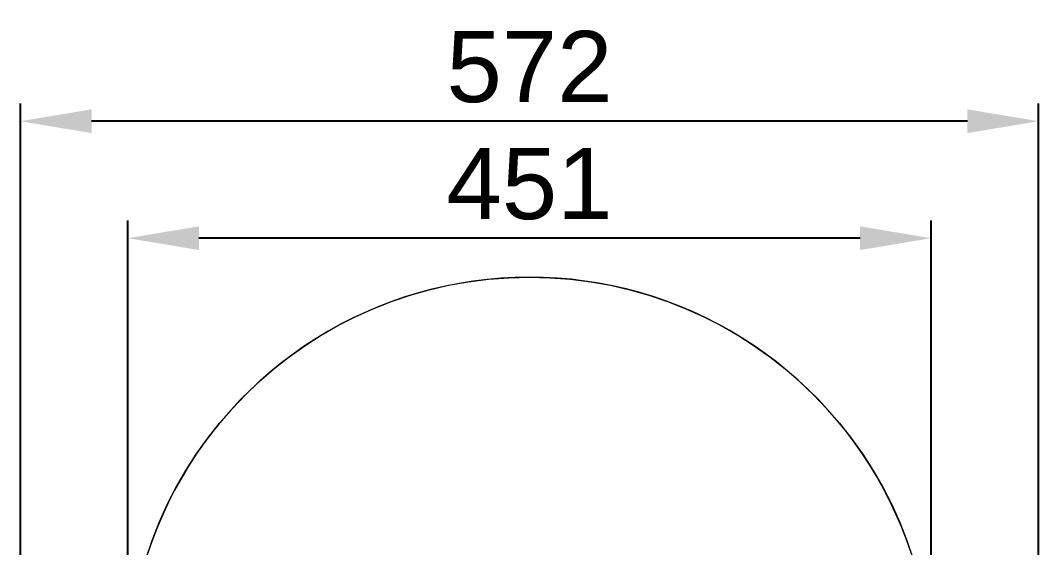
# Model space of a CAD drawing. Header units: millimetres. Extents: x 311 to 4068, y 1050 to 3803.
# Drawn here: x 1691 to 2263, y 1349 to 1645 of the extents above; entities that cross this region are included whole.
import ezdxf

# ---------------------------------------------------------------- set-up
doc = ezdxf.new("R2010")
doc.units = ezdxf.units.MM
doc.layers.add('ZANO_R', color=7, linetype='Continuous', lineweight=0)
doc.layers.add('ZANO_W', color=1, linetype='Continuous', lineweight=0)
doc.styles.get("Standard").update_dxf_attribs({"font": 'ARIALUNI.TTF'})
doc.dimstyles.new('pl i ang', dxfattribs={"dimtxt": 50, "dimasz": 50, "dimexe": 1.25, "dimexo": 0.625, "dimgap": 10, "dimtad": 1, "dimtoh": 1, "dimtxsty": 'Standard', "dimcen": 2.5, "dimclrd": 1, "dimclre": 1, "dimclrt": 1, "dimadec": 0, "dimazin": 0, "dimtfac": 1, "dimtmove": 0, "dimatfit": 3, "dimfxl": 1, "dimarcsym": 1})

# ---------------------------------------------------------------- blocks, each defined once
blk = doc.blocks.new('*D405')
at = {"layer": 'ZANO_W', "color": 1, "lineweight": -2}
for p, q in [((1751.21, 1285.3), (1751.21, 1532.82)), ((2202.45, 1285.3), (2202.45, 1532.82)), ((2162.45, 1522.82), (1791.21, 1522.82))]:
    blk.add_line(p, q, dxfattribs=at)
at = {"layer": 'ZANO_W', "color": 1}
for points in [[(1791.21, 1529.49), (1791.21, 1516.15), (1751.21, 1522.82)], [(2162.45, 1516.15), (2162.45, 1529.49), (2202.45, 1522.82)]]:
    blk.add_solid(points, dxfattribs=at)
at = {"layer": 'ZANO_W', "color": 1, "insert": (1976.83, 1553.26), "char_height": 40, "attachment_point": 5}
blk.add_mtext('451', dxfattribs=at)
blk = doc.blocks.new('*D406')
at = {"layer": 'ZANO_W', "color": 1, "lineweight": -2}
for p, q in [((1690.94, 1285.41), (1690.94, 1598.55)), ((2262.72, 1285.18), (2262.72, 1598.55)), ((2222.72, 1588.55), (1730.94, 1588.55))]:
    blk.add_line(p, q, dxfattribs=at)
at = {"layer": 'ZANO_W', "color": 1}
for points in [[(1730.94, 1595.22), (1730.94, 1581.88), (1690.94, 1588.55)], [(2222.72, 1581.88), (2222.72, 1595.22), (2262.72, 1588.55)]]:
    blk.add_solid(points, dxfattribs=at)
at = {"layer": 'ZANO_W', "color": 1, "insert": (1976.83, 1618.99), "char_height": 40, "attachment_point": 5}
blk.add_mtext('572', dxfattribs=at)

msp = doc.modelspace()

# ---------------------------------------------------------------- linework, layer by layer
at = {"layer": 'ZANO_R'}
for p, q in [((1945.2, 1498.69), (1937.43, 1497.45)), ((1953.01, 1499.66), (1945.2, 1498.69)), ((1960.85, 1500.35), (1953.01, 1499.66)), ((1968.71, 1500.77), (1960.85, 1500.35)), ((1976.58, 1500.92), (1968.71, 1500.77)), ((1984.45, 1500.79), (1976.58, 1500.92)), ((1992.31, 1500.39), (1984.45, 1500.79)), ((2000.15, 1499.71), (1992.31, 1500.39)), ((2007.96, 1498.76), (2000.15, 1499.71)), ((2015.74, 1497.54), (2007.96, 1498.76)), ((1922.04, 1494.17), (1914.44, 1492.12)), ((1929.71, 1495.94), (1922.04, 1494.17)), ((1937.43, 1497.45), (1929.71, 1495.94)), ((2023.46, 1496.05), (2015.74, 1497.54)), ((2031.13, 1494.29), (2023.46, 1496.05)), ((2038.74, 1492.26), (2031.13, 1494.29)), ((1899.48, 1487.25), (1892.14, 1484.42)), ((1906.92, 1489.82), (1899.48, 1487.25)), ((1914.44, 1492.12), (1906.92, 1489.82)), ((2046.27, 1489.97), (2038.74, 1492.26)), ((2053.71, 1487.42), (2046.27, 1489.97)), ((2061.06, 1484.61), (2053.71, 1487.42)), ((1884.89, 1481.34), (1877.76, 1478.01)), ((1892.14, 1484.42), (1884.89, 1481.34)), ((2068.31, 1481.54), (2061.06, 1484.61)), ((2075.45, 1478.23), (2068.31, 1481.54)), ((1877.76, 1478.01), (1870.75, 1474.43)), ((2082.46, 1474.66), (2075.45, 1478.23)), ((1863.87, 1470.61), (1857.13, 1466.55)), ((1870.75, 1474.43), (1863.87, 1470.61)), ((2089.35, 1470.86), (2082.46, 1474.66)), ((2096.1, 1466.82), (2089.35, 1470.86)), ((1857.13, 1466.55), (1850.53, 1462.26)), ((2102.71, 1462.54), (2096.1, 1466.82)), ((1850.53, 1462.26), (1844.09, 1457.74)), ((2109.16, 1458.04), (2102.71, 1462.54)), ((2115.46, 1453.31), (2109.16, 1458.04)), ((1837.81, 1453), (1831.7, 1448.04)), ((1844.09, 1457.74), (1837.81, 1453)), ((2121.58, 1448.37), (2115.46, 1453.31)), ((1831.7, 1448.04), (1825.76, 1442.88)), ((2127.53, 1443.21), (2121.58, 1448.37)), ((1825.76, 1442.88), (1820.01, 1437.51)), ((2133.29, 1437.86), (2127.53, 1443.21)), ((1820.01, 1437.51), (1814.45, 1431.94)), ((2138.87, 1432.3), (2133.29, 1437.86)), ((1814.45, 1431.94), (1809.08, 1426.18)), ((2144.24, 1426.55), (2138.87, 1432.3)), ((1809.08, 1426.18), (1803.92, 1420.24)), ((2149.42, 1420.62), (2144.24, 1426.55)), ((1803.92, 1420.24), (1798.97, 1414.12)), ((2154.38, 1414.52), (2149.42, 1420.62)), ((1798.97, 1414.12), (1794.24, 1407.83)), ((2159.13, 1408.24), (2154.38, 1414.52)), ((1794.24, 1407.83), (1789.73, 1401.39)), ((2163.65, 1401.8), (2159.13, 1408.24)), ((1789.73, 1401.39), (1785.44, 1394.78)), ((2167.95, 1395.21), (2163.65, 1401.8)), ((2172.02, 1388.47), (2167.95, 1395.21)), ((1785.44, 1394.78), (1781.39, 1388.04)), ((1781.39, 1388.04), (1777.58, 1381.15)), ((2175.85, 1381.59), (2172.02, 1388.47)), ((1777.58, 1381.15), (1774.01, 1374.14)), ((2179.43, 1374.59), (2175.85, 1381.59)), ((1774.01, 1374.14), (1770.69, 1367)), ((2182.77, 1367.46), (2179.43, 1374.59)), ((1770.69, 1367), (1767.61, 1359.76)), ((2185.86, 1360.22), (2182.77, 1367.46)), ((1767.61, 1359.76), (1764.8, 1352.41)), ((2188.69, 1352.88), (2185.86, 1360.22)), ((1764.8, 1352.41), (1762.23, 1344.97)), ((2191.27, 1345.45), (2188.69, 1352.88))]:
    msp.add_line(p, q, dxfattribs=at)
msp.add_circle((1976.83, 1275.3), 225.62, dxfattribs=at)

# ---------------------------------------------------------------- dimensions: what is measured, and where the dimension line sits
at = {"layer": 'ZANO_W'}
for base, p1, p2, picture, middle in [((1690.94, 1588.55), (2262.72, 1275.18), (1690.94, 1275.41), '*D406', (1976.83, 1618.99)), ((1751.21, 1522.82), (2202.45, 1275.3), (1751.21, 1275.3), '*D405', (1976.83, 1553.26))]:
    dim = msp.add_linear_dim(base=base, p1=p1, p2=p2, dimstyle='pl i ang', override={"dimtxt": 40, "dimasz": 40, "dimexe": 10, "dimexo": 10, "dimtoh": 0, "dimdec": 0, "dimtdec": 0, "dimtmove": 1}, dxfattribs=at)
    dim.commit()
    dim.dimension.update_dxf_attribs({"geometry": picture, "text_midpoint": middle})

doc.saveas('drawing.dxf')
